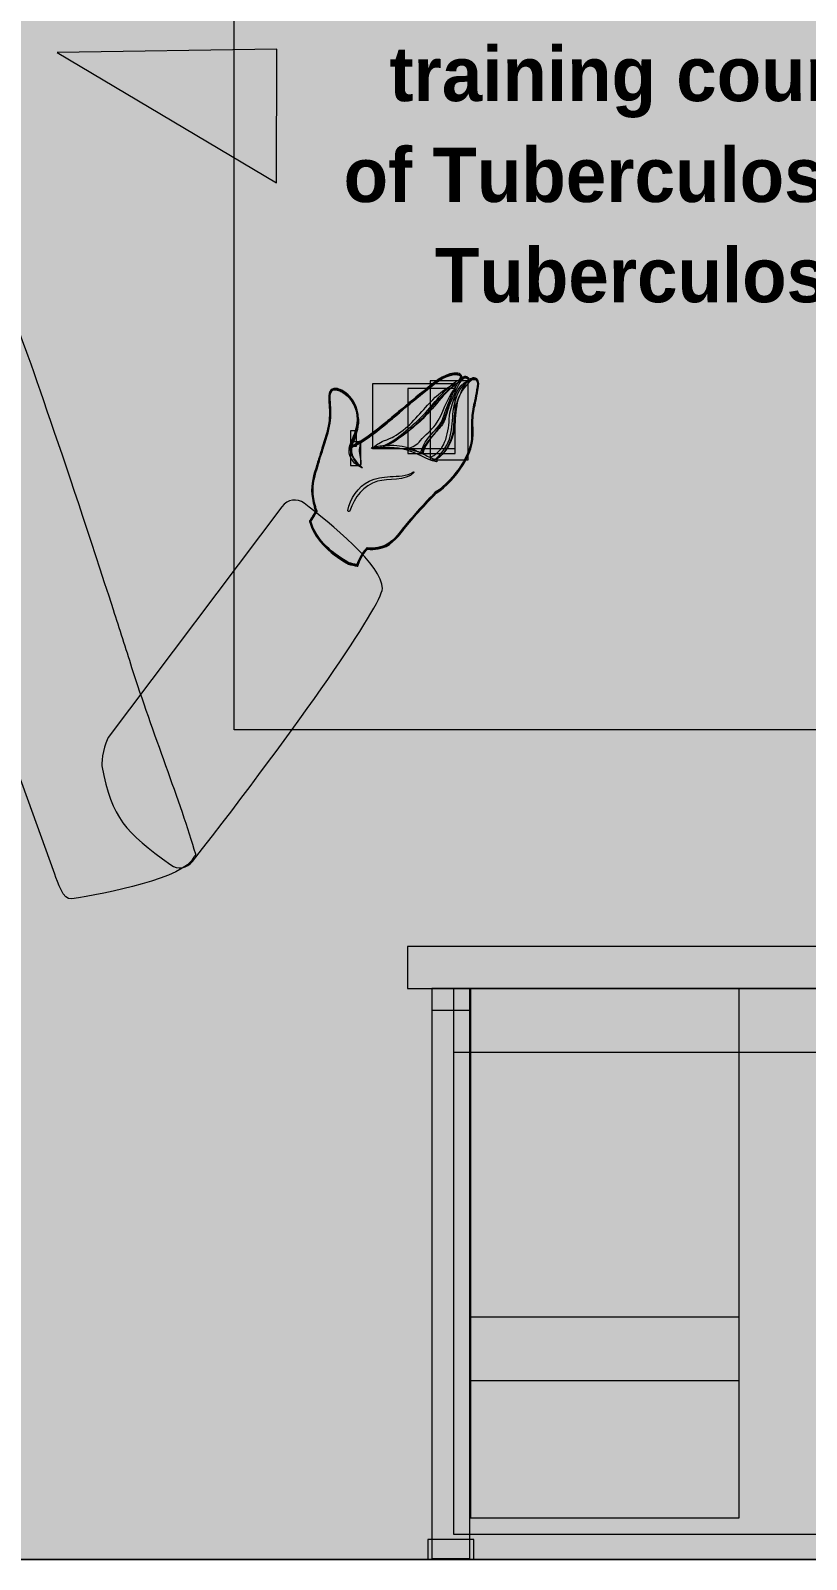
# Model space of a CAD drawing. Header units: inches. Extents: x 0 to 1920, y -20 to 1080.
# Drawn here: x 497 to 846, y 0 to 687 of the extents above; entities that cross this region are included whole.
import ezdxf

# ---------------------------------------------------------------- set-up
doc = ezdxf.new("R2010")
doc.units = ezdxf.units.IN
doc.header["$MEASUREMENT"] = 0
doc.layers.add('Layer 1', color=7, linetype='Continuous')

# ---------------------------------------------------------------- blocks, each defined once
blk = doc.blocks.new('block 3')
at = {"layer": 'Layer 1', "lineweight": 0}
blk.add_lwpolyline([(0, 1080), (1920, 1080), (1920, 0), (0, 0), (0, 1080)], dxfattribs=at)
blk = doc.blocks.new('block 6')
at = {"layer": 'Layer 1', "lineweight": 0}
blk.add_lwpolyline([(0, 1080), (1920, 1080), (1920, 0), (0, 0), (0, 1080)], dxfattribs=at)
blk = doc.blocks.new('block 13')
at = {"layer": 'Layer 1', "true_color": 0xbfbfbf}
for points in [[(677.83, 0.43), (694.99, 0.43), (694.99, 256.71), (677.83, 256.71)], [(677.83, 246.96), (694.99, 246.96), (694.99, 256.6), (677.83, 256.6)], [(676.04, 0), (696.77, 0), (696.77, 9), (676.04, 9)]]:
    blk.add_hatch(color=9, dxfattribs=at).paths.add_polyline_path(points)
at = {"layer": 'Layer 1', "true_color": 0xdbdbdb}
for points in [[(687.58, 11.41), (1232.42, 11.41), (1232.42, 256.71), (687.58, 256.71)], [(687.58, 228.06), (1232.42, 228.06), (1232.42, 256.71), (687.58, 256.71)]]:
    blk.add_hatch(color=254, dxfattribs=at).paths.add_polyline_path(points)
at = {"layer": 'Layer 1', "true_color": 0x929292}
blk.add_hatch(color=252, dxfattribs=at).paths.add_polyline_path([(695.3, 18.69), (816.12, 18.69), (816.12, 256.71), (695.3, 256.71)])
at = {"layer": 'Layer 1', "true_color": 0x7c7c7c}
blk.add_hatch(color=8, dxfattribs=at).paths.add_polyline_path([(695.3, 80.41), (816.12, 80.41), (816.12, 108.86), (695.3, 108.86)])
at = {"layer": 'Layer 1', "lineweight": 0}
for points in [[(0, 1080), (1920, 1080), (1920, 0), (0, 0), (0, 1080)], [(666.88, 256.71), (1253.12, 256.71), (1253.12, 275.57), (666.88, 275.57), (666.88, 256.71)], [(677.83, 0.43), (694.99, 0.43), (694.99, 256.71), (677.83, 256.71), (677.83, 0.43)], [(677.83, 246.96), (694.99, 246.96), (694.99, 256.6), (677.83, 256.6), (677.83, 246.96)], [(687.58, 11.41), (1232.42, 11.41), (1232.42, 256.71), (687.58, 256.71), (687.58, 11.41)], [(687.58, 228.06), (1232.42, 228.06), (1232.42, 256.71), (687.58, 256.71), (687.58, 228.06)], [(695.3, 18.69), (816.12, 18.69), (816.12, 256.71), (695.3, 256.71), (695.3, 18.69)], [(695.3, 80.41), (816.12, 80.41), (816.12, 108.86), (695.3, 108.86), (695.3, 80.41)], [(676.04, 0), (696.77, 0), (696.77, 9), (676.04, 9), (676.04, 0)]]:
    blk.add_lwpolyline(points, dxfattribs=at)
blk = doc.blocks.new('block 30')
at = {"layer": 'Layer 1', "lineweight": 0}
for points in [[(0, 1080), (1920, 1080), (1920, 0), (0, 0), (0, 1080)], [(1331.03, 373), (588.97, 373), (588.97, 849.57), (1331.03, 849.57), (1331.03, 373)], [(608.1, 679), (509.36, 677.52), (608, 618.88), (608.1, 679)]]:
    blk.add_lwpolyline(points, dxfattribs=at)
blk = doc.blocks.new('block 31')
at = {"layer": 'Layer 1', "lineweight": 0}
blk.add_lwpolyline([(0, 1080), (1920, 1080), (1920, 0), (0, 0), (0, 1080)], dxfattribs=at)
blk = doc.blocks.new('block 42')
at = {"layer": 'Layer 1', "true_color": 0xfbd1b5}
h = blk.add_hatch(color=254, dxfattribs=at)
h.dxf.hatch_style = 2
edge = h.paths.add_edge_path()
edge.add_spline(control_points=[(694.29, 529.97), (688.96, 528.16), (687.59, 520.9), (685.96, 515.46), (685.81, 513.65), (685.72, 511.83), (685.5, 510.03), (685.11, 506.51), (684.32, 503.02), (682.43, 499.97), (681.48, 498.46), (679.32, 496.4), (677.12, 495.49), (677.89, 495.09), (678.67, 494.71), (679.47, 494.34), (684.18, 497.04), (686.3, 502.11), (687.5, 507.49), (687.72, 513.33), (688.12, 519.28), (690.74, 524.26), (691.55, 526.49), (692.7, 528.72), (694.29, 529.97)], knot_values=[0, 0, 0, 0, 1, 1, 1, 2, 2, 2, 3, 3, 3, 4, 4, 4, 5, 5, 5, 6, 6, 6, 7, 7, 7, 8, 8, 8, 8], degree=3, periodic=0)
edge.add_line((694.29, 529.97), (694.29, 529.97))
at = {"layer": 'Layer 1', "lineweight": 0}
blk.add_lwpolyline([(677.12, 494.34), (694.29, 494.34), (694.29, 529.97), (677.12, 529.97), (677.12, 494.34)], dxfattribs=at)
blk.add_open_spline([(694.29, 529.97), (688.96, 528.16), (687.59, 520.9), (685.96, 515.46), (685.81, 513.65), (685.72, 511.83), (685.5, 510.03), (685.11, 506.51), (684.32, 503.02), (682.43, 499.97), (681.48, 498.46), (679.32, 496.4), (677.12, 495.49), (677.89, 495.09), (678.67, 494.71), (679.47, 494.34), (684.18, 497.04), (686.3, 502.11), (687.5, 507.49), (687.72, 513.33), (688.12, 519.28), (690.74, 524.26), (691.55, 526.49), (692.7, 528.72), (694.29, 529.97)], degree=3, knots=[0, 0, 0, 0, 1, 1, 1, 2, 2, 2, 3, 3, 3, 4, 4, 4, 5, 5, 5, 6, 6, 6, 7, 7, 7, 8, 8, 8, 8], dxfattribs=at)
blk = doc.blocks.new('block 41')
at = {"layer": 'Layer 1'}
blk.add_blockref('block 42', (0, 0), dxfattribs=at)
blk = doc.blocks.new('block 44')
at = {"layer": 'Layer 1', "true_color": 0xfbd1b5}
h = blk.add_hatch(color=254, dxfattribs=at)
h.dxf.hatch_style = 2
edge = h.paths.add_edge_path()
edge.add_spline(control_points=[(684.8, 516.8), (685.66, 519.79), (686.64, 523.5), (688.38, 526.47), (684.22, 521.8), (683.3, 515.21), (679.51, 510.18), (677.55, 507.59), (674.84, 505.6), (672.83, 503.03), (671.29, 501.1), (669.26, 500.34), (667.15, 499.39), (669.03, 498.39), (671.42, 498.25), (673.34, 497.39), (673.42, 497.35), (673.52, 497.3), (673.6, 497.27), (673.6, 497.32), (673.57, 497.35), (673.57, 497.4), (673.53, 500.02), (676.34, 503.01), (677.89, 504.84), (681.1, 508.61), (683.38, 511.97), (684.8, 516.8)], knot_values=[0, 0, 0, 0, 1, 1, 1, 2, 2, 2, 3, 3, 3, 4, 4, 4, 5, 5, 5, 6, 6, 6, 7, 7, 7, 8, 8, 8, 9, 9, 9, 9], degree=3, periodic=0)
edge.add_line((684.8, 516.8), (684.8, 516.8))
at = {"layer": 'Layer 1', "lineweight": 0}
blk.add_lwpolyline([(667.16, 497.27), (688.38, 497.27), (688.38, 526.47), (667.16, 526.47), (667.16, 497.27)], dxfattribs=at)
blk.add_open_spline([(684.8, 516.8), (685.66, 519.79), (686.64, 523.5), (688.38, 526.47), (684.22, 521.8), (683.3, 515.21), (679.51, 510.18), (677.55, 507.59), (674.84, 505.6), (672.83, 503.03), (671.29, 501.1), (669.26, 500.34), (667.15, 499.39), (669.03, 498.39), (671.42, 498.25), (673.34, 497.39), (673.42, 497.35), (673.52, 497.3), (673.6, 497.27), (673.6, 497.32), (673.57, 497.35), (673.57, 497.4), (673.53, 500.02), (676.34, 503.01), (677.89, 504.84), (681.1, 508.61), (683.38, 511.97), (684.8, 516.8)], degree=3, knots=[0, 0, 0, 0, 1, 1, 1, 2, 2, 2, 3, 3, 3, 4, 4, 4, 5, 5, 5, 6, 6, 6, 7, 7, 7, 8, 8, 8, 9, 9, 9, 9], dxfattribs=at)
blk = doc.blocks.new('block 43')
at = {"layer": 'Layer 1'}
blk.add_blockref('block 44', (0, 0), dxfattribs=at)
blk = doc.blocks.new('block 46')
at = {"layer": 'Layer 1', "true_color": 0xfbd1b5}
h = blk.add_hatch(color=254, dxfattribs=at)
h.dxf.hatch_style = 2
edge = h.paths.add_edge_path()
edge.add_spline(control_points=[(644.03, 507.46), (642.75, 505.34), (641.61, 502.89), (641.36, 500.47), (642.5, 502.72), (643.46, 505.08), (644.03, 507.46)], knot_values=[0, 0, 0, 0, 1, 1, 1, 2, 2, 2, 2], degree=3, periodic=0)
edge.add_line((644.03, 507.46), (644.03, 507.46))
at = {"layer": 'Layer 1', "lineweight": 0}
blk.add_lwpolyline([(641.36, 500.47), (644.03, 500.47), (644.03, 507.46), (641.36, 507.46), (641.36, 500.47)], dxfattribs=at)
blk.add_open_spline([(644.03, 507.46), (642.75, 505.34), (641.61, 502.89), (641.36, 500.47), (642.5, 502.72), (643.46, 505.08), (644.03, 507.46)], degree=3, knots=[0, 0, 0, 0, 1, 1, 1, 2, 2, 2, 2], dxfattribs=at)
blk = doc.blocks.new('block 45')
at = {"layer": 'Layer 1'}
blk.add_blockref('block 46', (0, 0), dxfattribs=at)
blk = doc.blocks.new('block 48')
at = {"layer": 'Layer 1', "true_color": 0xfbd1b5}
h = blk.add_hatch(color=254, dxfattribs=at)
h.dxf.hatch_style = 2
edge = h.paths.add_edge_path()
edge.add_spline(control_points=[(641.33, 500.19), (641.23, 498.72), (641.47, 497.25), (642.22, 495.86), (642.86, 494.71), (643.52, 493.4), (644.46, 492.49), (646.85, 490.15), (645.65, 495.46), (645.64, 495.51), (645.04, 497.77), (645.18, 500.18), (645.82, 502.45), (644.37, 501.6), (642.85, 500.87), (641.33, 500.19)], knot_values=[0, 0, 0, 0, 1, 1, 1, 2, 2, 2, 3, 3, 3, 4, 4, 4, 5, 5, 5, 5], degree=3, periodic=0)
edge.add_line((641.33, 500.19), (641.33, 500.19))
at = {"layer": 'Layer 1', "lineweight": 0}
blk.add_lwpolyline([(641.31, 491.89), (645.95, 491.89), (645.95, 502.45), (641.31, 502.45), (641.31, 491.89)], dxfattribs=at)
blk.add_open_spline([(641.33, 500.19), (641.23, 498.72), (641.47, 497.25), (642.22, 495.86), (642.86, 494.71), (643.52, 493.4), (644.46, 492.49), (646.85, 490.15), (645.65, 495.46), (645.64, 495.51), (645.04, 497.77), (645.18, 500.18), (645.82, 502.45), (644.37, 501.6), (642.85, 500.87), (641.33, 500.19)], degree=3, knots=[0, 0, 0, 0, 1, 1, 1, 2, 2, 2, 3, 3, 3, 4, 4, 4, 5, 5, 5, 5], dxfattribs=at)
blk = doc.blocks.new('block 47')
at = {"layer": 'Layer 1'}
blk.add_blockref('block 48', (0, 0), dxfattribs=at)
blk = doc.blocks.new('block 50')
at = {"layer": 'Layer 1', "true_color": 0xfbd1b5}
h = blk.add_hatch(color=254, dxfattribs=at)
h.dxf.hatch_style = 2
edge = h.paths.add_edge_path()
edge.add_spline(control_points=[(651.22, 499.48), (652.82, 499.61), (654.37, 499.86), (655.92, 500.09), (656.01, 500.28), (656.18, 500.45), (656.43, 500.53), (660.89, 501.95), (664.9, 505.32), (668.42, 508.34), (671.8, 511.24), (675.02, 514.36), (677.78, 517.87), (680.73, 521.63), (683.95, 524.71), (687.42, 527.61), (687.75, 527.96), (688.1, 528.29), (688.43, 528.62), (687.66, 528.25), (686.9, 527.86), (686.14, 527.45), (682.08, 525.19), (679.05, 522.32), (675.94, 518.92), (671.42, 513.95), (666.72, 508.1), (660.72, 504.87), (660.01, 504.49), (658.1, 503.54), (656.17, 502.95), (654.31, 501.93), (652.46, 500.91), (651.22, 499.48)], knot_values=[0, 0, 0, 0, 1, 1, 1, 2, 2, 2, 3, 3, 3, 4, 4, 4, 5, 5, 5, 6, 6, 6, 7, 7, 7, 8, 8, 8, 9, 9, 9, 10, 10, 10, 11, 11, 11, 11], degree=3, periodic=0)
edge.add_line((651.22, 499.48), (651.22, 499.48))
at = {"layer": 'Layer 1', "lineweight": 0}
blk.add_lwpolyline([(651.21, 499.48), (688.43, 499.48), (688.43, 528.62), (651.21, 528.62), (651.21, 499.48)], dxfattribs=at)
blk.add_open_spline([(651.22, 499.48), (652.82, 499.61), (654.37, 499.86), (655.92, 500.09), (656.01, 500.28), (656.18, 500.45), (656.43, 500.53), (660.89, 501.95), (664.9, 505.32), (668.42, 508.34), (671.8, 511.24), (675.02, 514.36), (677.78, 517.87), (680.73, 521.63), (683.95, 524.71), (687.42, 527.61), (687.75, 527.96), (688.1, 528.29), (688.43, 528.62), (687.66, 528.25), (686.9, 527.86), (686.14, 527.45), (682.08, 525.19), (679.05, 522.32), (675.94, 518.92), (671.42, 513.95), (666.72, 508.1), (660.72, 504.87), (660.01, 504.49), (658.1, 503.54), (656.17, 502.95), (654.31, 501.93), (652.46, 500.91), (651.22, 499.48)], degree=3, knots=[0, 0, 0, 0, 1, 1, 1, 2, 2, 2, 3, 3, 3, 4, 4, 4, 5, 5, 5, 6, 6, 6, 7, 7, 7, 8, 8, 8, 9, 9, 9, 10, 10, 10, 11, 11, 11, 11], dxfattribs=at)
blk = doc.blocks.new('block 49')
at = {"layer": 'Layer 1'}
blk.add_blockref('block 50', (0, 0), dxfattribs=at)
blk = doc.blocks.new('block 32')
at = {"layer": 'Layer 1', "true_color": 0xfdb48c}
h = blk.add_hatch(color=31, dxfattribs=at)
h.dxf.hatch_style = 2
edge = h.paths.add_edge_path()
edge.add_spline(control_points=[(644.55, 446.57), (644.55, 446.57), (644.3, 446.6), (644.3, 446.6), (643.02, 446.78), (641.68, 447.1), (640.34, 447.54), (631.06, 452.58), (624.72, 459.54), (622.86, 466.73), (622.86, 466.73), (622.83, 466.87), (622.83, 466.87), (622.83, 466.87), (622.91, 466.98), (622.91, 466.98), (623.35, 467.6), (623.7, 468.12), (624.03, 468.66), (624.54, 469.49), (625.03, 470.34), (625.53, 471.19), (625.53, 471.19), (625.59, 471.29), (625.59, 471.29), (624.71, 473.84), (624.13, 476.37), (623.9, 478.82), (623.44, 483.45), (624.8, 487.85), (626.11, 492.09), (626.38, 492.96), (626.65, 493.82), (626.9, 494.7), (627.38, 496.32), (627.92, 497.98), (628.43, 499.59), (629.64, 503.33), (630.89, 507.19), (631.5, 511), (632, 514.11), (631.81, 517.07), (631.61, 520.21), (631.61, 520.21), (631.56, 521.29), (631.56, 521.29), (631.46, 522.6), (631.4, 523.85), (632.02, 525.14), (632.49, 526.1), (633.43, 526.56), (634.73, 526.47), (635.56, 526.41), (636.52, 526.12), (637.32, 525.71), (640.21, 524.14), (642.22, 521.9), (643.65, 518.64), (645.87, 513.59), (645.29, 507.74), (641.87, 500.76), (643.41, 501.47), (645.26, 502.39), (647.06, 503.57), (650.02, 505.51), (653.04, 507.78), (656.57, 510.7), (658.69, 512.47), (660.81, 514.25), (662.93, 516.05), (667.01, 519.49), (671.25, 523.06), (675.52, 526.45), (675.52, 526.45), (676.28, 527.06), (676.28, 527.06), (679.86, 529.94), (684.82, 533.93), (689.57, 533.29), (690.45, 533.16), (691.01, 532.83), (691.23, 532.29), (691.38, 531.96), (691.39, 531.57), (691.28, 531.11), (692.1, 531.79), (693.03, 532.14), (693.76, 531.7), (694.21, 531.44), (694.59, 531.02), (694.87, 530.48), (695.41, 530.89), (696.14, 531.28), (696.94, 531.22), (697.32, 531.2), (697.72, 531.06), (698.1, 530.82), (699.41, 529.96), (698.99, 527.74), (698.7, 526.26), (698.66, 526.04), (698.62, 525.83), (698.59, 525.65), (698.35, 524.04), (698.01, 522.42), (697.69, 520.84), (697.19, 518.39), (696.67, 515.86), (696.46, 513.34), (696.34, 511.83), (696.38, 510.27), (696.42, 508.75), (696.46, 506.44), (696.52, 504.05), (696.03, 501.76), (695.38, 498.64), (693.97, 495.3), (691.97, 492.13), (688.52, 486.67), (684.32, 482.24), (679.87, 479.33), (674.68, 473.97), (670.38, 469.37), (666.38, 464.44), (665.99, 463.97), (665.61, 463.48), (665.22, 462.99), (662.13, 459.1), (658.93, 455.09), (653.71, 454.31), (652.21, 454.1), (650.58, 454.04), (648.87, 454.15), (647.43, 452.73), (646.39, 451.07), (645.39, 448.63), (645.17, 448.09), (644.95, 447.54), (644.72, 446.99), (644.72, 446.99), (644.55, 446.57), (644.55, 446.57)], knot_values=[0, 0, 0, 0, 1, 1, 1, 2, 2, 2, 3, 3, 3, 4, 4, 4, 5, 5, 5, 6, 6, 6, 7, 7, 7, 8, 8, 8, 9, 9, 9, 10, 10, 10, 11, 11, 11, 12, 12, 12, 13, 13, 13, 14, 14, 14, 15, 15, 15, 16, 16, 16, 17, 17, 17, 18, 18, 18, 19, 19, 19, 20, 20, 20, 21, 21, 21, 22, 22, 22, 23, 23, 23, 24, 24, 24, 25, 25, 25, 26, 26, 26, 27, 27, 27, 28, 28, 28, 29, 29, 29, 30, 30, 30, 31, 31, 31, 32, 32, 32, 33, 33, 33, 34, 34, 34, 35, 35, 35, 36, 36, 36, 37, 37, 37, 38, 38, 38, 39, 39, 39, 40, 40, 40, 41, 41, 41, 42, 42, 42, 43, 43, 43, 44, 44, 44, 45, 45, 45, 46, 46, 46, 47, 47, 47, 47], degree=3, periodic=1)
edge = h.paths.add_edge_path()
edge.add_spline(control_points=[(623.51, 466.75), (625.35, 459.78), (631.57, 453), (640.58, 448.12), (641.77, 447.74), (642.98, 447.44), (644.15, 447.26), (644.38, 447.8), (644.6, 448.33), (644.81, 448.87), (645.85, 451.41), (647, 453.21), (648.53, 454.69), (648.53, 454.69), (648.63, 454.79), (648.63, 454.79), (648.63, 454.79), (648.77, 454.78), (648.77, 454.78), (650.51, 454.66), (652.13, 454.72), (653.62, 454.93), (658.58, 455.67), (661.71, 459.59), (664.72, 463.39), (665.11, 463.88), (665.5, 464.36), (665.89, 464.84), (669.91, 469.78), (674.22, 474.4), (679.46, 479.81), (683.92, 482.72), (688.03, 487.07), (691.45, 492.47), (693.41, 495.57), (694.78, 498.83), (695.42, 501.9), (695.89, 504.11), (695.83, 506.47), (695.78, 508.74), (695.75, 510.28), (695.71, 511.85), (695.85, 513.39), (696.04, 515.95), (696.56, 518.49), (697.08, 520.97), (697.4, 522.53), (697.74, 524.15), (697.98, 525.75), (698, 525.93), (698.03, 526.15), (698.09, 526.38), (698.32, 527.61), (698.71, 529.66), (697.76, 530.29), (696.91, 530.83), (696.09, 530.69), (694.95, 529.76), (694.95, 529.76), (694.63, 529.49), (694.63, 529.49), (694.63, 529.49), (694.47, 529.88), (694.47, 529.88), (694.22, 530.48), (693.88, 530.9), (693.44, 531.16), (692.48, 531.73), (690.85, 529.84), (690.29, 529.18), (690.29, 529.18), (689.79, 529.57), (689.79, 529.57), (690.79, 530.99), (690.82, 531.7), (690.67, 532.04), (690.52, 532.36), (690.12, 532.57), (689.5, 532.66), (685.02, 533.28), (680.18, 529.38), (676.66, 526.57), (676.66, 526.57), (675.91, 525.96), (675.91, 525.96), (671.65, 522.58), (667.41, 519.02), (663.32, 515.56), (661.2, 513.77), (659.1, 511.98), (656.97, 510.22), (653.42, 507.28), (650.39, 505), (647.4, 503.05), (645.24, 501.63), (643.01, 500.59), (641.32, 499.84), (641.32, 499.84), (640.51, 499.48), (640.51, 499.48), (640.51, 499.48), (640.9, 500.26), (640.9, 500.26), (644.6, 507.41), (645.3, 513.32), (643.07, 518.39), (641.69, 521.55), (639.82, 523.64), (637.01, 525.15), (636.29, 525.53), (635.43, 525.8), (634.68, 525.85), (633.65, 525.92), (632.93, 525.58), (632.59, 524.86), (632.03, 523.72), (632.09, 522.61), (632.18, 521.32), (632.18, 521.32), (632.25, 520.24), (632.25, 520.24), (632.44, 517.08), (632.62, 514.08), (632.12, 510.9), (631.5, 507.04), (630.24, 503.15), (629.03, 499.4), (628.51, 497.78), (627.97, 496.12), (627.5, 494.52), (627.25, 493.64), (626.99, 492.78), (626.71, 491.91), (625.42, 487.71), (624.07, 483.38), (624.52, 478.89), (624.76, 476.44), (625.35, 473.9), (626.22, 471.35), (626.22, 471.35), (626.27, 471.22), (626.27, 471.22), (626.27, 471.22), (626.07, 470.87), (626.07, 470.87), (625.56, 470.03), (625.07, 469.17), (624.56, 468.33), (624.25, 467.82), (623.91, 467.32), (623.51, 466.75)], knot_values=[0, 0, 0, 0, 1, 1, 1, 2, 2, 2, 3, 3, 3, 4, 4, 4, 5, 5, 5, 6, 6, 6, 7, 7, 7, 8, 8, 8, 9, 9, 9, 10, 10, 10, 11, 11, 11, 12, 12, 12, 13, 13, 13, 14, 14, 14, 15, 15, 15, 16, 16, 16, 17, 17, 17, 18, 18, 18, 19, 19, 19, 20, 20, 20, 21, 21, 21, 22, 22, 22, 23, 23, 23, 24, 24, 24, 25, 25, 25, 26, 26, 26, 27, 27, 27, 28, 28, 28, 29, 29, 29, 30, 30, 30, 31, 31, 31, 32, 32, 32, 33, 33, 33, 34, 34, 34, 35, 35, 35, 36, 36, 36, 37, 37, 37, 38, 38, 38, 39, 39, 39, 40, 40, 40, 41, 41, 41, 42, 42, 42, 43, 43, 43, 44, 44, 44, 45, 45, 45, 46, 46, 46, 47, 47, 47, 48, 48, 48, 49, 49, 49, 50, 50, 50, 50], degree=3, periodic=0)
edge.add_line((623.51, 466.75), (623.51, 466.75))
h = blk.add_hatch(color=31, dxfattribs=at)
h.dxf.hatch_style = 2
edge = h.paths.add_edge_path()
edge.add_spline(control_points=[(697.92, 530.56), (696.78, 531.31), (695.69, 530.76), (694.75, 530), (694.5, 530.61), (694.14, 531.12), (693.6, 531.44), (692.41, 532.14), (690.84, 530.31), (690.05, 529.39), (691.24, 531.11), (691.68, 532.68), (689.53, 532.96), (684.59, 533.65), (679.18, 528.97), (675.72, 526.21), (669.29, 521.1), (663.08, 515.7), (656.76, 510.46), (653.71, 507.92), (650.57, 505.48), (647.23, 503.32), (645.28, 502.04), (643.26, 501.04), (641.18, 500.13), (644.2, 505.95), (646.03, 512.43), (643.36, 518.52), (642.01, 521.59), (640.12, 523.83), (637.17, 525.43), (635.82, 526.15), (633.18, 526.81), (632.31, 525.01), (631.68, 523.72), (631.79, 522.49), (631.87, 521.09), (632.08, 517.65), (632.35, 514.38), (631.81, 510.96), (630.92, 505.45), (628.76, 499.95), (627.21, 494.6), (625.7, 489.44), (623.67, 484.33), (624.22, 478.86), (624.46, 476.31), (625.06, 473.73), (625.93, 471.25), (625.39, 470.33), (624.85, 469.4), (624.29, 468.5), (623.95, 467.93), (623.56, 467.37), (623.17, 466.8), (625.25, 458.7), (632.64, 452.06), (640.42, 447.85), (641.71, 447.42), (643.03, 447.1), (644.36, 446.91), (644.6, 447.52), (644.85, 448.14), (645.1, 448.75), (646.03, 451.04), (647.11, 452.87), (648.75, 454.47), (650.42, 454.36), (652.07, 454.39), (653.66, 454.63), (659.4, 455.46), (662.73, 460.47), (666.13, 464.64), (670.37, 469.85), (675.01, 474.76), (679.69, 479.6), (684.58, 482.78), (688.63, 487.42), (691.71, 492.29), (693.54, 495.2), (695.02, 498.47), (695.73, 501.83), (696.51, 505.58), (695.84, 509.56), (696.15, 513.36), (696.48, 517.53), (697.65, 521.58), (698.28, 525.69), (698.47, 526.89), (699.28, 529.69), (697.92, 530.56)], knot_values=[0, 0, 0, 0, 1, 1, 1, 2, 2, 2, 3, 3, 3, 4, 4, 4, 5, 5, 5, 6, 6, 6, 7, 7, 7, 8, 8, 8, 9, 9, 9, 10, 10, 10, 11, 11, 11, 12, 12, 12, 13, 13, 13, 14, 14, 14, 15, 15, 15, 16, 16, 16, 17, 17, 17, 18, 18, 18, 19, 19, 19, 20, 20, 20, 21, 21, 21, 22, 22, 22, 23, 23, 23, 24, 24, 24, 25, 25, 25, 26, 26, 26, 27, 27, 27, 28, 28, 28, 29, 29, 29, 30, 30, 30, 30], degree=3, periodic=0)
edge.add_line((697.92, 530.56), (697.92, 530.56))
at = {"layer": 'Layer 1', "true_color": 0xb77b5c}
h = blk.add_hatch(color=23, dxfattribs=at)
h.dxf.hatch_style = 2
edge = h.paths.add_edge_path()
edge.add_spline(control_points=[(695.48, 530.52), (689.55, 527.59), (688.02, 520.94), (687.41, 514.89), (687.04, 511.07), (686.93, 507.33), (685.77, 503.62), (684.63, 499.96), (682.09, 497.03), (679.33, 494.47), (677.44, 495.27), (675.62, 496.2), (673.78, 497.11), (674.61, 500.71), (677.2, 503.93), (679.56, 506.65), (680.97, 508.27), (682.6, 509.67), (683.4, 511.7), (684.63, 514.8), (685.28, 518), (686.68, 521.07), (688.11, 524.19), (689.25, 527.39), (691.22, 530.23), (691.23, 530.25), (691.24, 530.31), (691.24, 530.37), (691.58, 530.63), (691.45, 530.88), (691.12, 530.84), (691.01, 530.83), (690.89, 530.79), (690.77, 530.72), (684.55, 527.43), (680.58, 521.8), (676.06, 516.64), (673.45, 513.66), (670.46, 510.99), (667.43, 508.44), (664.15, 505.68), (660.72, 502.61), (656.68, 501.05), (656.61, 501.02), (656.59, 500.92), (656.63, 500.87), (654.72, 500.71), (652.79, 500.37), (650.94, 499.88), (650.74, 499.83), (650.74, 499.47), (650.97, 499.5), (656.29, 500.3), (661.55, 500.17), (666.76, 498.74), (671.37, 497.48), (675.22, 494.38), (679.99, 493.54), (680.27, 493.5), (680.54, 493.96), (680.21, 494.09), (680.02, 494.16), (679.82, 494.26), (679.62, 494.34), (684.61, 497.67), (687.1, 502.62), (687.99, 508.49), (688.59, 512.37), (688.51, 516.28), (689.34, 520.14), (690.28, 524.37), (692.61, 527.36), (695.75, 530.17), (695.96, 530.35), (695.71, 530.63), (695.48, 530.52)], knot_values=[0, 0, 0, 0, 1, 1, 1, 2, 2, 2, 3, 3, 3, 4, 4, 4, 5, 5, 5, 6, 6, 6, 7, 7, 7, 8, 8, 8, 9, 9, 9, 10, 10, 10, 11, 11, 11, 12, 12, 12, 13, 13, 13, 14, 14, 14, 15, 15, 15, 16, 16, 16, 17, 17, 17, 18, 18, 18, 19, 19, 19, 20, 20, 20, 21, 21, 21, 22, 22, 22, 23, 23, 23, 24, 24, 24, 25, 25, 25, 25], degree=3, periodic=0)
edge.add_line((695.48, 530.52), (695.48, 530.52))
edge = h.paths.add_edge_path()
edge.add_spline(control_points=[(667.1, 499.88), (663.8, 500.88), (660.4, 501.17), (657.03, 500.92), (659.84, 501.42), (662.22, 503.38), (664.49, 505.01), (667.78, 507.39), (670.91, 510.05), (673.84, 512.87), (676.83, 515.71), (679.41, 518.91), (682.04, 522.08), (684.35, 524.85), (686.94, 527), (689.72, 529.19), (688.35, 527.13), (687.53, 524.51), (686.51, 522.4), (685.07, 519.44), (683.98, 516.56), (683.04, 513.39), (682, 509.88), (678.87, 507.54), (676.69, 504.76), (675.03, 502.68), (673.52, 500.17), (672.89, 497.53), (671, 498.45), (669.09, 499.28), (667.1, 499.88)], knot_values=[0, 0, 0, 0, 1, 1, 1, 2, 2, 2, 3, 3, 3, 4, 4, 4, 5, 5, 5, 6, 6, 6, 7, 7, 7, 8, 8, 8, 9, 9, 9, 10, 10, 10, 10], degree=3, periodic=0)
edge.add_line((667.1, 499.88), (667.1, 499.88))
h = blk.add_hatch(color=23, dxfattribs=at)
h.dxf.hatch_style = 2
edge = h.paths.add_edge_path()
edge.add_spline(control_points=[(646.61, 491.01), (642.58, 494.04), (640.38, 497.97), (642.48, 503), (643.88, 506.36), (645.35, 509.86), (644.7, 513.56), (644.68, 513.69), (644.48, 513.64), (644.48, 513.51), (644.53, 510.17), (643.58, 507.12), (642.27, 504.07), (641.53, 502.31), (640.83, 500.79), (640.71, 498.84), (640.47, 495.17), (643.25, 492.08), (646.44, 490.78), (646.56, 490.73), (646.74, 490.91), (646.61, 491.01)], knot_values=[0, 0, 0, 0, 1, 1, 1, 2, 2, 2, 3, 3, 3, 4, 4, 4, 5, 5, 5, 6, 6, 6, 7, 7, 7, 7], degree=3, periodic=0)
edge.add_line((646.61, 491.01), (646.61, 491.01))
h = blk.add_hatch(color=23, dxfattribs=at)
h.dxf.hatch_style = 2
edge = h.paths.add_edge_path()
edge.add_spline(control_points=[(669.65, 488.92), (666.68, 486.89), (662.57, 487.09), (659.11, 486.86), (655.8, 486.64), (652.66, 486.25), (649.64, 484.79), (644.75, 482.44), (640.92, 476.82), (640.15, 471.53), (640.06, 470.97), (640.88, 471.04), (641.03, 471.47), (643.19, 477.56), (646.93, 482.94), (653.44, 484.73), (658.22, 486.02), (666.1, 484.74), (669.86, 488.63), (670.01, 488.79), (669.83, 489.04), (669.65, 488.92)], knot_values=[0, 0, 0, 0, 1, 1, 1, 2, 2, 2, 3, 3, 3, 4, 4, 4, 5, 5, 5, 6, 6, 6, 7, 7, 7, 7], degree=3, periodic=0)
edge.add_line((669.65, 488.92), (669.65, 488.92))
at = {"layer": 'Layer 1', "lineweight": 0}
blk.add_lwpolyline([(0, 1080), (1920, 1080), (1920, 0), (0, 0), (0, 1080)], dxfattribs=at)
for points, knots in [([(571.57, 316.94), (571.55, 317.02), (571.52, 317.1), (571.5, 317.19), (564.8, 340.25), (551.95, 372.32), (542.81, 401.03), (540.06, 409.71), (537.26, 418.44), (534.45, 427.11), (513.33, 492.4), (491.96, 554.59), (487.43, 563.59), (486.97, 564.52), (486.24, 565.45), (485.27, 566.41), (470.15, 581.32), (397.03, 599.22), (366, 606.29), (360.01, 607.66), (354.87, 602.04), (357.01, 596.49), (357.01, 596.49), (373.37, 554.16), (373.37, 554.16), (374.04, 552.43), (374.01, 550.52), (373.29, 548.8), (373.29, 548.8), (362.76, 523.71), (362.76, 523.71), (362.39, 522.81), (362.2, 521.85), (362.21, 520.89), (362.21, 520.89), (363.85, 249.76), (363.85, 249.76), (363.85, 249.76), (363.95, 232.66), (363.95, 232.66), (363.95, 232.66), (364.6, 124.45), (364.6, 124.45), (364.63, 120.43), (367.97, 117.17), (372.14, 117.08), (389.08, 116.75), (430.83, 116.01), (457.02, 116.19), (469.79, 116.28), (478.85, 116.57), (479.52, 117.24), (480.39, 118.1), (476.54, 164.78), (471.23, 224.21), (471.23, 224.21), (471.22, 224.29), (471.22, 224.29), (471.17, 224.8), (471.13, 225.3), (471.08, 225.81), (464.26, 302.13), (455.13, 398.83), (450.58, 446.67), (449.69, 455.91), (448.98, 463.33), (448.49, 468.42), (448.01, 473.5), (447.75, 476.27), (447.75, 476.27), (447.75, 476.27), (449.41, 470.87), (449.41, 470.87), (449.41, 470.87), (450.15, 468.47), (450.15, 468.47), (450.15, 468.47), (450.45, 467.47), (450.45, 467.47), (450.45, 467.47), (508.25, 308.14), (508.25, 308.14), (509.4, 304.61), (512.03, 296.35), (515.82, 296.97), (530.95, 299.44), (566.97, 306.26), (570.83, 315.8), (570.9, 315.98), (571, 316.04), (571.11, 316.02), (571.14, 316.1), (571.19, 316.18), (571.23, 316.26), (571.3, 316.43), (571.4, 316.59), (571.5, 316.75), (571.52, 316.81), (571.55, 316.88), (571.57, 316.94)], [0, 0, 0, 0, 1, 1, 1, 2, 2, 2, 3, 3, 3, 4, 4, 4, 5, 5, 5, 6, 6, 6, 7, 7, 7, 8, 8, 8, 9, 9, 9, 10, 10, 10, 11, 11, 11, 12, 12, 12, 13, 13, 13, 14, 14, 14, 15, 15, 15, 16, 16, 16, 17, 17, 17, 18, 18, 18, 19, 19, 19, 20, 20, 20, 21, 21, 21, 22, 22, 22, 23, 23, 23, 24, 24, 24, 25, 25, 25, 26, 26, 26, 27, 27, 27, 28, 28, 28, 29, 29, 29, 30, 30, 30, 31, 31, 31, 32, 32, 32, 33, 33, 33, 33]), ([(644.55, 446.57), (644.55, 446.57), (644.3, 446.6), (644.3, 446.6), (643.02, 446.78), (641.68, 447.1), (640.34, 447.54), (631.06, 452.58), (624.72, 459.54), (622.86, 466.73), (622.86, 466.73), (622.83, 466.87), (622.83, 466.87), (622.83, 466.87), (622.91, 466.98), (622.91, 466.98), (623.35, 467.6), (623.7, 468.12), (624.03, 468.66), (624.54, 469.49), (625.03, 470.34), (625.53, 471.19), (625.53, 471.19), (625.59, 471.29), (625.59, 471.29), (624.71, 473.84), (624.13, 476.37), (623.9, 478.82), (623.44, 483.45), (624.8, 487.85), (626.11, 492.09), (626.38, 492.96), (626.65, 493.82), (626.9, 494.7), (627.38, 496.32), (627.92, 497.98), (628.43, 499.59), (629.64, 503.33), (630.89, 507.19), (631.5, 511), (632, 514.11), (631.81, 517.07), (631.61, 520.21), (631.61, 520.21), (631.56, 521.29), (631.56, 521.29), (631.46, 522.6), (631.4, 523.85), (632.02, 525.14), (632.49, 526.1), (633.43, 526.56), (634.73, 526.47), (635.56, 526.41), (636.52, 526.12), (637.32, 525.71), (640.21, 524.14), (642.22, 521.9), (643.65, 518.64), (645.87, 513.59), (645.29, 507.74), (641.87, 500.76), (643.41, 501.47), (645.26, 502.39), (647.06, 503.57), (650.02, 505.51), (653.04, 507.78), (656.57, 510.7), (658.69, 512.47), (660.81, 514.25), (662.93, 516.05), (667.01, 519.49), (671.25, 523.06), (675.52, 526.45), (675.52, 526.45), (676.28, 527.06), (676.28, 527.06), (679.86, 529.94), (684.82, 533.93), (689.57, 533.29), (690.45, 533.16), (691.01, 532.83), (691.23, 532.29), (691.38, 531.96), (691.39, 531.57), (691.28, 531.11), (692.1, 531.79), (693.03, 532.14), (693.76, 531.7), (694.21, 531.44), (694.59, 531.02), (694.87, 530.48), (695.41, 530.89), (696.14, 531.28), (696.94, 531.22), (697.32, 531.2), (697.72, 531.06), (698.1, 530.82), (699.41, 529.96), (698.99, 527.74), (698.7, 526.26), (698.66, 526.04), (698.62, 525.83), (698.59, 525.65), (698.35, 524.04), (698.01, 522.42), (697.69, 520.84), (697.19, 518.39), (696.67, 515.86), (696.46, 513.34), (696.34, 511.83), (696.38, 510.27), (696.42, 508.75), (696.46, 506.44), (696.52, 504.05), (696.03, 501.76), (695.38, 498.64), (693.97, 495.3), (691.97, 492.13), (688.52, 486.67), (684.32, 482.24), (679.87, 479.33), (674.68, 473.97), (670.38, 469.37), (666.38, 464.44), (665.99, 463.97), (665.61, 463.48), (665.22, 462.99), (662.13, 459.1), (658.93, 455.09), (653.71, 454.31), (652.21, 454.1), (650.58, 454.04), (648.87, 454.15), (647.43, 452.73), (646.39, 451.07), (645.39, 448.63), (645.17, 448.09), (644.95, 447.54), (644.72, 446.99), (644.72, 446.99), (644.55, 446.57), (644.55, 446.57)], [0, 0, 0, 0, 1, 1, 1, 2, 2, 2, 3, 3, 3, 4, 4, 4, 5, 5, 5, 6, 6, 6, 7, 7, 7, 8, 8, 8, 9, 9, 9, 10, 10, 10, 11, 11, 11, 12, 12, 12, 13, 13, 13, 14, 14, 14, 15, 15, 15, 16, 16, 16, 17, 17, 17, 18, 18, 18, 19, 19, 19, 20, 20, 20, 21, 21, 21, 22, 22, 22, 23, 23, 23, 24, 24, 24, 25, 25, 25, 26, 26, 26, 27, 27, 27, 28, 28, 28, 29, 29, 29, 30, 30, 30, 31, 31, 31, 32, 32, 32, 33, 33, 33, 34, 34, 34, 35, 35, 35, 36, 36, 36, 37, 37, 37, 38, 38, 38, 39, 39, 39, 40, 40, 40, 41, 41, 41, 42, 42, 42, 43, 43, 43, 44, 44, 44, 45, 45, 45, 46, 46, 46, 47, 47, 47, 47]), ([(697.92, 530.56), (696.78, 531.31), (695.69, 530.76), (694.75, 530), (694.5, 530.61), (694.14, 531.12), (693.6, 531.44), (692.41, 532.14), (690.84, 530.31), (690.05, 529.39), (691.24, 531.11), (691.68, 532.68), (689.53, 532.96), (684.59, 533.65), (679.18, 528.97), (675.72, 526.21), (669.29, 521.1), (663.08, 515.7), (656.76, 510.46), (653.71, 507.92), (650.57, 505.48), (647.23, 503.32), (645.28, 502.04), (643.26, 501.04), (641.18, 500.13), (644.2, 505.95), (646.03, 512.43), (643.36, 518.52), (642.01, 521.59), (640.12, 523.83), (637.17, 525.43), (635.82, 526.15), (633.18, 526.81), (632.31, 525.01), (631.68, 523.72), (631.79, 522.49), (631.87, 521.09), (632.08, 517.65), (632.35, 514.38), (631.81, 510.96), (630.92, 505.45), (628.76, 499.95), (627.21, 494.6), (625.7, 489.44), (623.67, 484.33), (624.22, 478.86), (624.46, 476.31), (625.06, 473.73), (625.93, 471.25), (625.39, 470.33), (624.85, 469.4), (624.29, 468.5), (623.95, 467.93), (623.56, 467.37), (623.17, 466.8), (625.25, 458.7), (632.64, 452.06), (640.42, 447.85), (641.71, 447.42), (643.03, 447.1), (644.36, 446.91), (644.6, 447.52), (644.85, 448.14), (645.1, 448.75), (646.03, 451.04), (647.11, 452.87), (648.75, 454.47), (650.42, 454.36), (652.07, 454.39), (653.66, 454.63), (659.4, 455.46), (662.73, 460.47), (666.13, 464.64), (670.37, 469.85), (675.01, 474.76), (679.69, 479.6), (684.58, 482.78), (688.63, 487.42), (691.71, 492.29), (693.54, 495.2), (695.02, 498.47), (695.73, 501.83), (696.51, 505.58), (695.84, 509.56), (696.15, 513.36), (696.48, 517.53), (697.65, 521.58), (698.28, 525.69), (698.47, 526.89), (699.28, 529.69), (697.92, 530.56)], [0, 0, 0, 0, 1, 1, 1, 2, 2, 2, 3, 3, 3, 4, 4, 4, 5, 5, 5, 6, 6, 6, 7, 7, 7, 8, 8, 8, 9, 9, 9, 10, 10, 10, 11, 11, 11, 12, 12, 12, 13, 13, 13, 14, 14, 14, 15, 15, 15, 16, 16, 16, 17, 17, 17, 18, 18, 18, 19, 19, 19, 20, 20, 20, 21, 21, 21, 22, 22, 22, 23, 23, 23, 24, 24, 24, 25, 25, 25, 26, 26, 26, 27, 27, 27, 28, 28, 28, 29, 29, 29, 30, 30, 30, 30]), ([(623.51, 466.75), (625.35, 459.78), (631.57, 453), (640.58, 448.12), (641.77, 447.74), (642.98, 447.44), (644.15, 447.26), (644.38, 447.8), (644.6, 448.33), (644.81, 448.87), (645.85, 451.41), (647, 453.21), (648.53, 454.69), (648.53, 454.69), (648.63, 454.79), (648.63, 454.79), (648.63, 454.79), (648.77, 454.78), (648.77, 454.78), (650.51, 454.66), (652.13, 454.72), (653.62, 454.93), (658.58, 455.67), (661.71, 459.59), (664.72, 463.39), (665.11, 463.88), (665.5, 464.36), (665.89, 464.84), (669.91, 469.78), (674.22, 474.4), (679.46, 479.81), (683.92, 482.72), (688.03, 487.07), (691.45, 492.47), (693.41, 495.57), (694.78, 498.83), (695.42, 501.9), (695.89, 504.11), (695.83, 506.47), (695.78, 508.74), (695.75, 510.28), (695.71, 511.85), (695.85, 513.39), (696.04, 515.95), (696.56, 518.49), (697.08, 520.97), (697.4, 522.53), (697.74, 524.15), (697.98, 525.75), (698, 525.93), (698.03, 526.15), (698.09, 526.38), (698.32, 527.61), (698.71, 529.66), (697.76, 530.29), (696.91, 530.83), (696.09, 530.69), (694.95, 529.76), (694.95, 529.76), (694.63, 529.49), (694.63, 529.49), (694.63, 529.49), (694.47, 529.88), (694.47, 529.88), (694.22, 530.48), (693.88, 530.9), (693.44, 531.16), (692.48, 531.73), (690.85, 529.84), (690.29, 529.18), (690.29, 529.18), (689.79, 529.57), (689.79, 529.57), (690.79, 530.99), (690.82, 531.7), (690.67, 532.04), (690.52, 532.36), (690.12, 532.57), (689.5, 532.66), (685.02, 533.28), (680.18, 529.38), (676.66, 526.57), (676.66, 526.57), (675.91, 525.96), (675.91, 525.96), (671.65, 522.58), (667.41, 519.02), (663.32, 515.56), (661.2, 513.77), (659.1, 511.98), (656.97, 510.22), (653.42, 507.28), (650.39, 505), (647.4, 503.05), (645.24, 501.63), (643.01, 500.59), (641.32, 499.84), (641.32, 499.84), (640.51, 499.48), (640.51, 499.48), (640.51, 499.48), (640.9, 500.26), (640.9, 500.26), (644.6, 507.41), (645.3, 513.32), (643.07, 518.39), (641.69, 521.55), (639.82, 523.64), (637.01, 525.15), (636.29, 525.53), (635.43, 525.8), (634.68, 525.85), (633.65, 525.92), (632.93, 525.58), (632.59, 524.86), (632.03, 523.72), (632.09, 522.61), (632.18, 521.32), (632.18, 521.32), (632.25, 520.24), (632.25, 520.24), (632.44, 517.08), (632.62, 514.08), (632.12, 510.9), (631.5, 507.04), (630.24, 503.15), (629.03, 499.4), (628.51, 497.78), (627.97, 496.12), (627.5, 494.52), (627.25, 493.64), (626.99, 492.78), (626.71, 491.91), (625.42, 487.71), (624.07, 483.38), (624.52, 478.89), (624.76, 476.44), (625.35, 473.9), (626.22, 471.35), (626.22, 471.35), (626.27, 471.22), (626.27, 471.22), (626.27, 471.22), (626.07, 470.87), (626.07, 470.87), (625.56, 470.03), (625.07, 469.17), (624.56, 468.33), (624.25, 467.82), (623.91, 467.32), (623.51, 466.75)], [0, 0, 0, 0, 1, 1, 1, 2, 2, 2, 3, 3, 3, 4, 4, 4, 5, 5, 5, 6, 6, 6, 7, 7, 7, 8, 8, 8, 9, 9, 9, 10, 10, 10, 11, 11, 11, 12, 12, 12, 13, 13, 13, 14, 14, 14, 15, 15, 15, 16, 16, 16, 17, 17, 17, 18, 18, 18, 19, 19, 19, 20, 20, 20, 21, 21, 21, 22, 22, 22, 23, 23, 23, 24, 24, 24, 25, 25, 25, 26, 26, 26, 27, 27, 27, 28, 28, 28, 29, 29, 29, 30, 30, 30, 31, 31, 31, 32, 32, 32, 33, 33, 33, 34, 34, 34, 35, 35, 35, 36, 36, 36, 37, 37, 37, 38, 38, 38, 39, 39, 39, 40, 40, 40, 41, 41, 41, 42, 42, 42, 43, 43, 43, 44, 44, 44, 45, 45, 45, 46, 46, 46, 47, 47, 47, 48, 48, 48, 49, 49, 49, 50, 50, 50, 50]), ([(695.48, 530.52), (689.55, 527.59), (688.02, 520.94), (687.41, 514.89), (687.04, 511.07), (686.93, 507.33), (685.77, 503.62), (684.63, 499.96), (682.09, 497.03), (679.33, 494.47), (677.44, 495.27), (675.62, 496.2), (673.78, 497.11), (674.61, 500.71), (677.2, 503.93), (679.56, 506.65), (680.97, 508.27), (682.6, 509.67), (683.4, 511.7), (684.63, 514.8), (685.28, 518), (686.68, 521.07), (688.11, 524.19), (689.25, 527.39), (691.22, 530.23), (691.23, 530.25), (691.24, 530.31), (691.24, 530.37), (691.58, 530.63), (691.45, 530.88), (691.12, 530.84), (691.01, 530.83), (690.89, 530.79), (690.77, 530.72), (684.55, 527.43), (680.58, 521.8), (676.06, 516.64), (673.45, 513.66), (670.46, 510.99), (667.43, 508.44), (664.15, 505.68), (660.72, 502.61), (656.68, 501.05), (656.61, 501.02), (656.59, 500.92), (656.63, 500.87), (654.72, 500.71), (652.79, 500.37), (650.94, 499.88), (650.74, 499.83), (650.74, 499.47), (650.97, 499.5), (656.29, 500.3), (661.55, 500.17), (666.76, 498.74), (671.37, 497.48), (675.22, 494.38), (679.99, 493.54), (680.27, 493.5), (680.54, 493.96), (680.21, 494.09), (680.02, 494.16), (679.82, 494.26), (679.62, 494.34), (684.61, 497.67), (687.1, 502.62), (687.99, 508.49), (688.59, 512.37), (688.51, 516.28), (689.34, 520.14), (690.28, 524.37), (692.61, 527.36), (695.75, 530.17), (695.96, 530.35), (695.71, 530.63), (695.48, 530.52)], [0, 0, 0, 0, 1, 1, 1, 2, 2, 2, 3, 3, 3, 4, 4, 4, 5, 5, 5, 6, 6, 6, 7, 7, 7, 8, 8, 8, 9, 9, 9, 10, 10, 10, 11, 11, 11, 12, 12, 12, 13, 13, 13, 14, 14, 14, 15, 15, 15, 16, 16, 16, 17, 17, 17, 18, 18, 18, 19, 19, 19, 20, 20, 20, 21, 21, 21, 22, 22, 22, 23, 23, 23, 24, 24, 24, 25, 25, 25, 25]), ([(667.1, 499.88), (663.8, 500.88), (660.4, 501.17), (657.03, 500.92), (659.84, 501.42), (662.22, 503.38), (664.49, 505.01), (667.78, 507.39), (670.91, 510.05), (673.84, 512.87), (676.83, 515.71), (679.41, 518.91), (682.04, 522.08), (684.35, 524.85), (686.94, 527), (689.72, 529.19), (688.35, 527.13), (687.53, 524.51), (686.51, 522.4), (685.07, 519.44), (683.98, 516.56), (683.04, 513.39), (682, 509.88), (678.87, 507.54), (676.69, 504.76), (675.03, 502.68), (673.52, 500.17), (672.89, 497.53), (671, 498.45), (669.09, 499.28), (667.1, 499.88)], [0, 0, 0, 0, 1, 1, 1, 2, 2, 2, 3, 3, 3, 4, 4, 4, 5, 5, 5, 6, 6, 6, 7, 7, 7, 8, 8, 8, 9, 9, 9, 10, 10, 10, 10]), ([(646.61, 491.01), (642.58, 494.04), (640.38, 497.97), (642.48, 503), (643.88, 506.36), (645.35, 509.86), (644.7, 513.56), (644.68, 513.69), (644.48, 513.64), (644.48, 513.51), (644.53, 510.17), (643.58, 507.12), (642.27, 504.07), (641.53, 502.31), (640.83, 500.79), (640.71, 498.84), (640.47, 495.17), (643.25, 492.08), (646.44, 490.78), (646.56, 490.73), (646.74, 490.91), (646.61, 491.01)], [0, 0, 0, 0, 1, 1, 1, 2, 2, 2, 3, 3, 3, 4, 4, 4, 5, 5, 5, 6, 6, 6, 7, 7, 7, 7]), ([(669.65, 488.92), (666.68, 486.89), (662.57, 487.09), (659.11, 486.86), (655.8, 486.64), (652.66, 486.25), (649.64, 484.79), (644.75, 482.44), (640.92, 476.82), (640.15, 471.53), (640.06, 470.97), (640.88, 471.04), (641.03, 471.47), (643.19, 477.56), (646.93, 482.94), (653.44, 484.73), (658.22, 486.02), (666.1, 484.74), (669.86, 488.63), (670.01, 488.79), (669.83, 489.04), (669.65, 488.92)], [0, 0, 0, 0, 1, 1, 1, 2, 2, 2, 3, 3, 3, 4, 4, 4, 5, 5, 5, 6, 6, 6, 7, 7, 7, 7]), ([(655.63, 436.55), (655.3, 428.94), (618.81, 375.85), (570.21, 313.8), (567.76, 310.67), (563.52, 310.01), (560.4, 312.28), (539.66, 327.33), (534.14, 332.76), (529.43, 356.77), (528.97, 359.13), (530.88, 367.6), (532.29, 369.49), (532.29, 369.49), (610.43, 473.31), (610.43, 473.31), (612.9, 476.6), (617.3, 477.27), (620.47, 474.85), (631.81, 466.22), (656.04, 446.55), (655.63, 436.55)], [0, 0, 0, 0, 1, 1, 1, 2, 2, 2, 3, 3, 3, 4, 4, 4, 5, 5, 5, 6, 6, 6, 7, 7, 7, 7])]:
    blk.add_open_spline(points, degree=3, knots=knots, dxfattribs=at)
at = {"layer": 'Layer 1'}
for name in ['block 41', 'block 49', 'block 43', 'block 47', 'block 45']:
    blk.add_blockref(name, (0, 0), dxfattribs=at)
blk = doc.blocks.new('block 2')
at = {"layer": 'Layer 1', "true_color": 0xebf1f8}
h = blk.add_hatch(color=7, dxfattribs=at)
h.dxf.hatch_style = 2
h.paths.add_polyline_path([(0, 0), (1920, 0), (1920, 1080), (0, 1080)])
at = {"layer": 'Layer 1', "lineweight": 0}
blk.add_lwpolyline([(0, 0), (1920, 0), (1920, 1080), (0, 1080), (0, 0)], dxfattribs=at)
blk.add_lwpolyline([(0, 0), (1920, 0), (1920, 1080), (0, 1080), (0, 0)], dxfattribs=at)
at = {"layer": 'Layer 1'}
for name in ['block 3', 'block 6', 'block 13', 'block 30', 'block 31', 'block 32']:
    blk.add_blockref(name, (0, 0), dxfattribs=at)
at = {"layer": 'Layer 1', "color": 250, "true_color": 0x231f20, "char_height": 24.48, "attachment_point": 7}
for s, insert in [('\\fPoppins|b1|i0|c0|p34;\\W1;training course on management', (658.75, 648.11)), ('\\fPoppins|b1|i0|c0|p34;\\W1;of Tuberculosis offered by National', (638.2, 602.9)), ('\\fPoppins|b1|i0|c0|p34;\\W1;Tuberculosis control program,', (679.31, 557.68))]:
    blk.add_mtext(s, dxfattribs=dict(at, insert=insert))

msp = doc.modelspace()

# ---------------------------------------------------------------- block references
at = {"layer": 'Layer 1'}
msp.add_blockref('block 2', (0, 0), dxfattribs=at)

doc.saveas('drawing.dxf')
